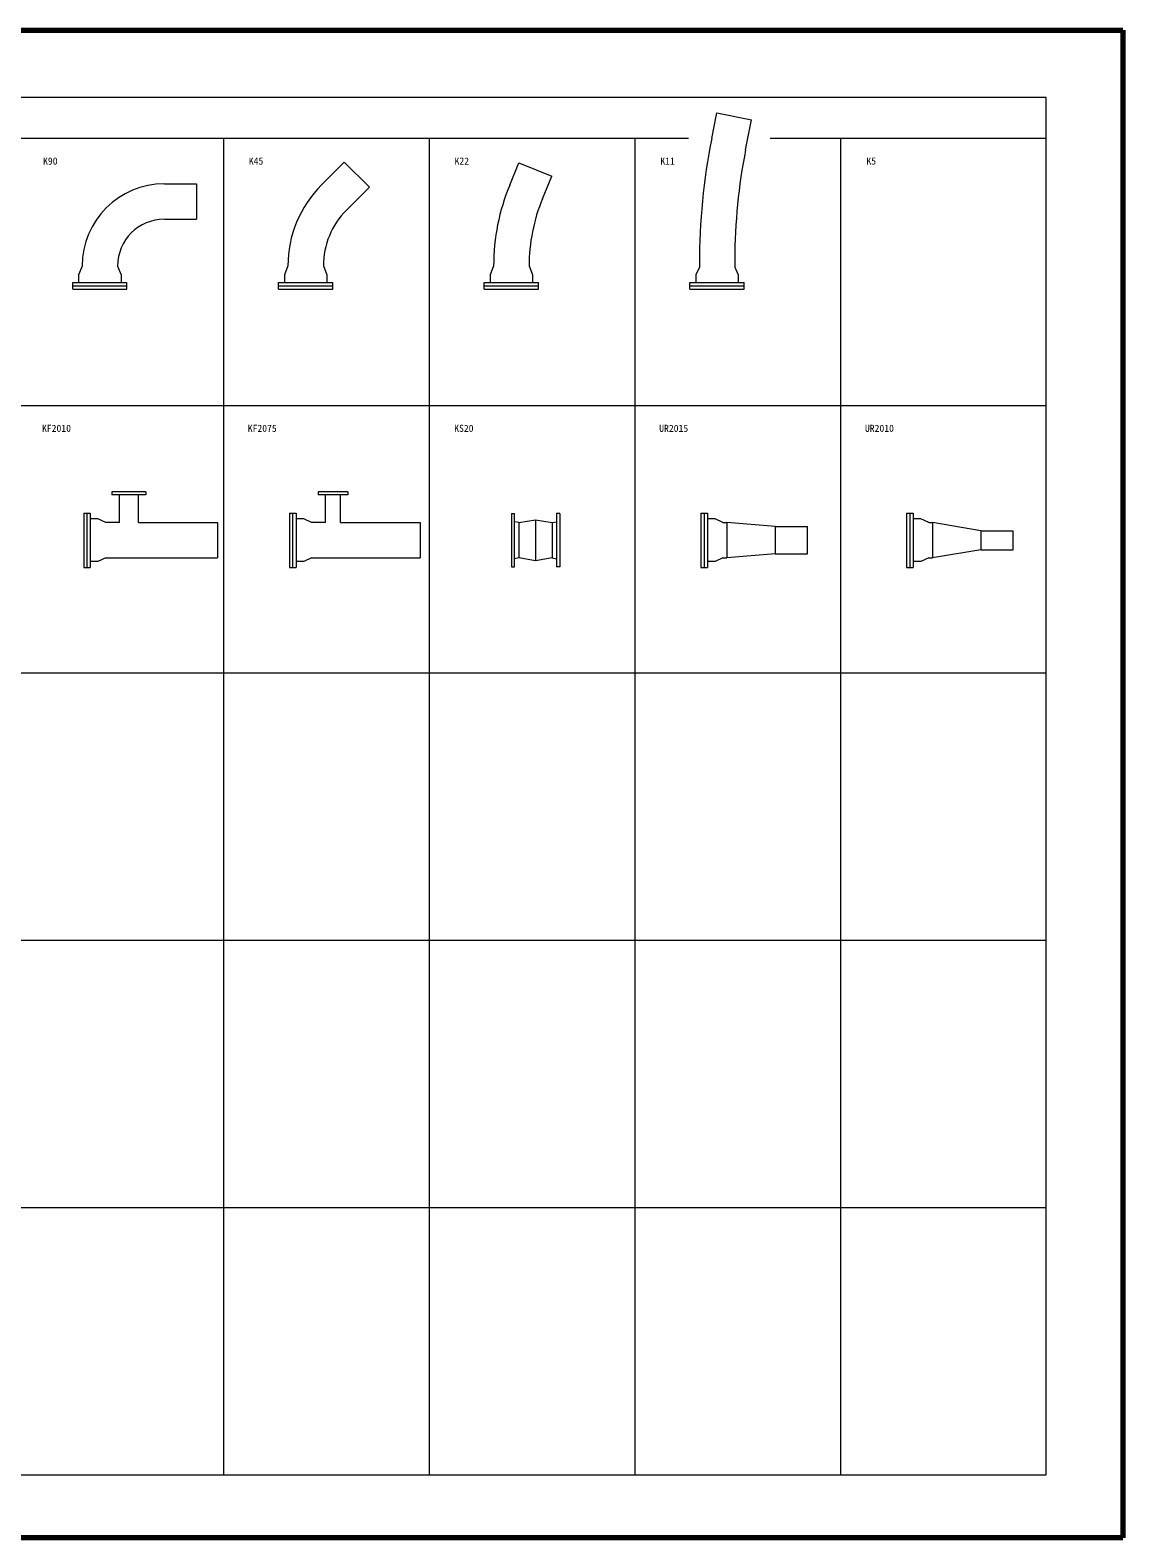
# Model space of a CAD drawing. Units: millimetres, scale not verified. Extents: x -6652 to 6948, y -4387 to 4963.
# Drawn here: x 173 to 6948, y -4387 to 4963 of the extents above; entities that cross this region are included whole.
import ezdxf
from ezdxf.enums import TextEntityAlignment as Align

# ---------------------------------------------------------------- set-up
doc = ezdxf.new("R2010")
doc.units = ezdxf.units.MM
doc.header["$LTSCALE"] = 20
for name, color, linetype, lineweight in [('0-1', 4, 'Continuous', 9), ('0-8', 7, 'Continuous', 18), ('0-F', 5, 'Continuous', 70)]:
    doc.layers.add(name, color=color, linetype=linetype, lineweight=lineweight)
doc.layers.add('0-9', color=7, linetype='Continuous')
doc.styles.add('ＭＳ ゴシック', font='')
doc.styles.get('ＭＳ ゴシック').set_extended_font_data('MS Gothic')

msp = doc.modelspace()

# ---------------------------------------------------------------- linework, layer by layer
at = {"layer": '0-1'}
for p, q in [((6473.72, 4545.59), (-6283.93, 4545.59)), ((6473.72, -3996.6), (6473.72, 4545.59)), ((4255.25, 4290.59), (-6283.93, 4290.59)), ((1370.66, 4290.59), (1370.66, -3996.6)), ((2646.42, 4290.59), (2646.42, -3996.6)), ((3922.19, 4290.59), (3922.19, -3996.6)), ((6473.72, 4290.59), (4762.28, 4290.59)), ((5197.95, 4290.59), (5197.95, -3996.6)), ((6473.72, 2633.15), (-6283.93, 2633.15)), ((6473.72, 975.71), (-6283.93, 975.71)), ((6473.72, -681.72), (-6283.93, -681.72)), ((6473.72, -2339.16), (-6283.93, -2339.16)), ((-6283.93, -3996.6), (6473.72, -3996.6))]:
    msp.add_line(p, q, dxfattribs=at)
at = {"layer": '0-8'}
for p, q in [((4609.44, 4222.22), (4646.2, 4407.04)), ((3349.39, 3918.08), (3406.91, 4056.95)), ((1004.89, 4010.65), (1204.89, 4010.65)), ((1204.89, 4010.65), (1204.89, 3790.65)), ((2134.17, 3847.61), (2275.93, 3989.36)), ((1004.89, 3790.65), (1204.89, 3790.65)), ((494.89, 3500.65), (473.25, 3445.89)), ((1770.66, 3501.13), (1749.02, 3445.89)), ((3046.42, 3500.96), (3024.78, 3445.89)), ((4322.19, 3494.54), (4300.54, 3446.19)), ((4322.19, 3511.82), (4322.19, 3494.54)), ((436.75, 3377.35), (773.03, 3377.35)), ((473.25, 3445.89), (473.25, 3398.35)), ((773.03, 3357.35), (773.03, 3398.35)), ((1712.52, 3377.35), (2048.8, 3377.35)), ((1749.02, 3445.89), (1749.02, 3398.35)), ((2048.8, 3357.35), (2048.8, 3398.35)), ((2988.28, 3377.35), (3324.56, 3377.35)), ((3024.78, 3445.89), (3024.78, 3398.35)), ((3324.56, 3357.35), (3324.56, 3398.35)), ((4264.05, 3377.65), (4600.33, 3377.65)), ((4300.54, 3446.19), (4300.54, 3398.65)), ((4600.33, 3357.65), (4600.33, 3398.65)), ((436.75, 3357.35), (773.03, 3357.35)), ((1712.52, 3357.35), (2048.8, 3357.35)), ((2988.28, 3357.35), (3324.56, 3357.35)), ((4264.05, 3357.65), (4600.33, 3357.65)), ((889.89, 2100.21), (679.89, 2100.21)), ((679.89, 2100.21), (679.89, 2082.21)), ((725.89, 1910.21), (725.89, 2082.21)), ((843.89, 1910.21), (843.89, 2082.21)), ((2143.16, 2100.21), (1958.16, 2100.21)), ((1958.16, 2100.21), (1958.16, 2082.21)), ((2004.16, 1910.21), (2004.16, 2082.21)), ((2097.16, 1910.21), (2097.16, 2082.21)), ((504.59, 1968.35), (545.59, 1968.35)), ((524.59, 1968.35), (524.59, 1632.07)), ((545.59, 1968.35), (545.59, 1632.07)), ((1780.36, 1968.35), (1821.36, 1968.35)), ((1800.36, 1968.35), (1800.36, 1632.07)), ((1821.36, 1968.35), (1821.36, 1632.07)), ((3156.42, 1965.22), (3156.42, 1635.21)), ((3156.42, 1965.22), (3176.42, 1965.22)), ((3176.42, 1635.21), (3176.42, 1965.22)), ((3436.42, 1965.22), (3436.42, 1635.21)), ((3456.42, 1965.22), (3436.42, 1965.22)), ((4331.89, 1968.35), (4372.89, 1968.35)), ((4351.89, 1968.35), (4351.89, 1632.07)), ((4372.89, 1968.35), (4372.89, 1632.07)), ((5607.65, 1968.35), (5648.65, 1968.35)), ((5627.65, 1968.35), (5627.65, 1632.07)), ((5648.65, 1968.35), (5648.65, 1632.07)), ((593.13, 1931.85), (545.59, 1931.85)), ((641.48, 1910.21), (593.13, 1931.85)), ((725.89, 1910.21), (641.48, 1910.21)), ((1868.89, 1931.85), (1821.36, 1931.85)), ((1917.24, 1910.21), (1868.89, 1931.85)), ((2004.16, 1910.21), (1917.24, 1910.21)), ((3202.42, 1909.71), (3176.42, 1914.72)), ((3202.42, 1909.71), (3202.42, 1690.72)), ((3306.42, 1927.46), (3306.42, 1672.96)), ((4420.42, 1931.85), (4372.89, 1931.85)), ((4468.77, 1910.21), (4420.42, 1931.85)), ((4468.77, 1910.21), (4492.19, 1910.21)), ((4792.19, 1884.71), (4492.19, 1910.21)), ((4492.19, 1910.21), (4492.19, 1690.21)), ((4792.19, 1884.71), (4992.19, 1884.71)), ((4792.19, 1884.71), (4792.19, 1715.71)), ((4992.19, 1715.71), (4992.19, 1884.71)), ((5696.19, 1931.85), (5648.65, 1931.85)), ((5744.54, 1910.21), (5696.19, 1931.85)), ((5744.54, 1910.21), (5767.95, 1910.21)), ((6067.95, 1859.21), (5767.95, 1910.21)), ((5767.95, 1910.21), (5767.95, 1690.21)), ((6067.95, 1859.21), (6267.95, 1859.21)), ((6067.95, 1859.21), (6067.95, 1741.21)), ((6267.95, 1741.21), (6267.95, 1859.21)), ((641.48, 1690.21), (1334.89, 1690.21)), ((1917.24, 1690.21), (2590.66, 1690.21)), ((4468.77, 1690.21), (4492.19, 1690.21)), ((4792.19, 1715.71), (4492.19, 1690.21)), ((4792.19, 1715.71), (4992.19, 1715.71)), ((5744.54, 1690.21), (5767.95, 1690.21)), ((6067.95, 1741.21), (5767.95, 1690.21)), ((6067.95, 1741.21), (6267.95, 1741.21)), ((3156.42, 1635.21), (3176.42, 1635.21))]:
    msp.add_line(p, q, dxfattribs=at)
for points in [[(4399.04, 4292.18), (4430.43, 4449.96), (4646.2, 4407.04)], [(1978.61, 4003.17), (2120.37, 4144.93), (2275.93, 3989.36)], [(3146.14, 4002.27), (3203.66, 4141.14), (3406.91, 4056.95)], [(714.89, 3500.65), (736.53, 3445.89), (736.53, 3398.35)], [(1990.66, 3501.13), (2012.3, 3445.89), (2012.3, 3398.35)], [(3266.42, 3500.96), (3288.06, 3445.89), (3288.06, 3398.35)], [(4542.19, 3539.4), (4542.19, 3494.54), (4563.83, 3446.19), (4563.83, 3398.65)], [(436.75, 3357.35), (436.75, 3398.35), (773.03, 3398.35)], [(1712.52, 3357.35), (1712.52, 3398.35), (2048.8, 3398.35)], [(2988.28, 3357.35), (2988.28, 3398.35), (3324.56, 3398.35)], [(4264.05, 3357.65), (4264.05, 3398.65), (4600.33, 3398.65)], [(889.89, 2100.21), (889.89, 2082.21), (679.89, 2082.21)], [(2143.16, 2100.21), (2143.16, 2082.21), (1958.16, 2082.21)], [(504.59, 1968.35), (504.59, 1632.07), (545.59, 1632.07)], [(1780.36, 1968.35), (1780.36, 1632.07), (1821.36, 1632.07)], [(3456.42, 1965.22), (3456.42, 1635.21), (3436.42, 1635.21)], [(4331.89, 1968.35), (4331.89, 1632.07), (4372.89, 1632.07)], [(5607.65, 1968.35), (5607.65, 1632.07), (5648.65, 1632.07)], [(843.89, 1910.21), (1334.89, 1910.21), (1334.89, 1690.21)], [(2097.16, 1910.21), (2590.66, 1910.21), (2590.66, 1690.21)], [(3202.42, 1909.71), (3306.42, 1927.46), (3410.42, 1909.71), (3436.42, 1914.72)], [(3410.42, 1909.71), (3410.42, 1690.72), (3436.42, 1685.71)], [(641.48, 1690.21), (593.13, 1668.57), (545.59, 1668.57)], [(1917.24, 1690.21), (1868.89, 1668.57), (1821.36, 1668.57)], [(3410.42, 1690.72), (3306.42, 1672.96), (3202.42, 1690.72), (3176.42, 1685.71)], [(4468.77, 1690.21), (4420.42, 1668.57), (4372.89, 1668.57)], [(5744.54, 1690.21), (5696.19, 1668.57), (5648.65, 1668.57)]]:
    msp.add_lwpolyline(points, dxfattribs=at)
for centre, radius, start, end in [((8322.18, 3511.82), 4000, 168.75, 180), ((8042.19, 3539.4), 3500, 168.75, 180), ((1004.89, 3500.65), 510, 90, 180), ((2480.66, 3501.13), 710, 135.00002, 180), ((4356.42, 3500.96), 1310, 157.5, 180.00002), ((2480.66, 3501.13), 490, 135.00002, 179.99998), ((4356.42, 3500.96), 1090, 157.50002, 180.00002), ((1004.89, 3500.65), 290, 90, 180)]:
    msp.add_arc(centre, radius, start, end, dxfattribs=at)
at = {"layer": '0-F'}
for p, q in [((-6651.69, 4963.41), (6948.31, 4963.41)), ((6948.31, 4963.41), (6948.31, -4386.59)), ((6948.31, -4386.59), (-6651.69, -4386.59))]:
    msp.add_line(p, q, dxfattribs=at)

# ---------------------------------------------------------------- texts
at = {"layer": '0-9', "style": 'ＭＳ ゴシック'}
for s, p in [('K90', (252.84, 4116.42)), ('K45', (1528.6, 4116.42)), ('K22', (2804.36, 4116.42)), ('K11', (4080.13, 4116.42)), ('K5', (5358.14, 4116.42)), ('KF2010', (246.09, 2458.98)), ('KF2075', (1521.85, 2458.98)), ('KS20', (2802.11, 2458.98)), ('UR2015', (4073.38, 2458.98)), ('UR2010', (5349.14, 2458.98))]:
    msp.add_text(s, height=43.99, dxfattribs=at).set_placement(p, align=Align.BOTTOM_LEFT)

doc.saveas('drawing.dxf')
